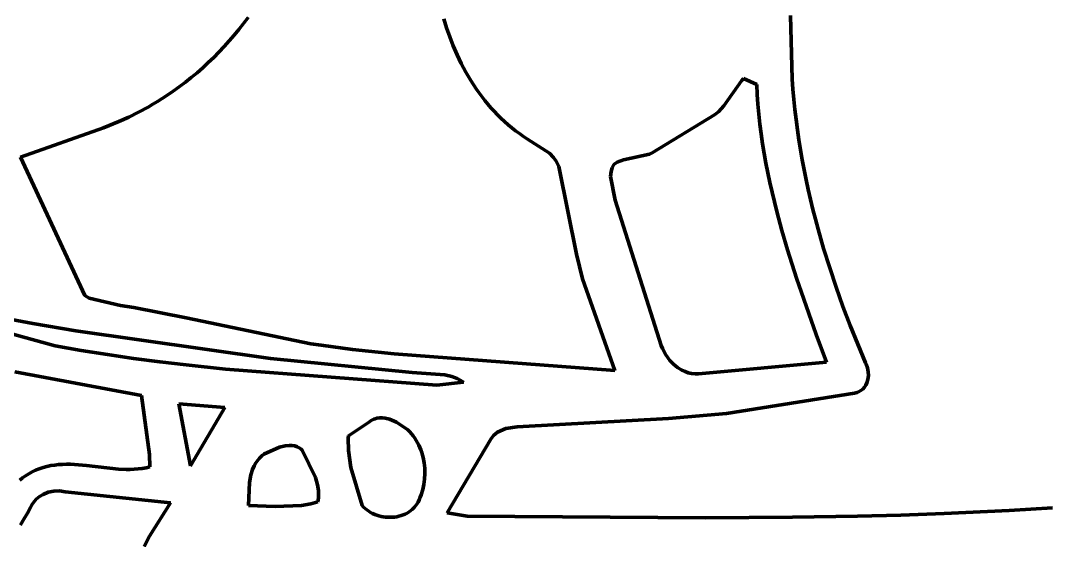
# Model space of a CAD drawing. Header units: millimetres. Extents: x 0 to 14, y 0 to 17.6.
# Drawn here: x 6.058 to 8.891, y 11.961 to 13.397 of the extents above; entities that cross this region are included whole.
import ezdxf

# ---------------------------------------------------------------- set-up
doc = ezdxf.new("R2010")
doc.units = ezdxf.units.MM
doc.layers.add('color#010506ff', color=7, linetype='CONTINUOUS', lineweight=100)
doc.layers.add('color#ffffffff', color=7, linetype='CONTINUOUS', lineweight=100)

msp = doc.modelspace()

# ---------------------------------------------------------------- linework, layer by layer
at = {"layer": 'color#010506ff'}
for p, q in [((6.6865, 13.4054), (6.6739, 13.3887)), ((7.2342, 13.3768), (7.2264, 13.4017)), ((8.1843, 13.4109), (8.1883, 13.2349)), ((6.661, 13.3724), (6.6477, 13.3563)), ((6.6739, 13.3887), (6.661, 13.3724)), ((7.2429, 13.3516), (7.2342, 13.3768)), ((6.6477, 13.3563), (6.6341, 13.3405)), ((7.2526, 13.3267), (7.2429, 13.3516)), ((6.6202, 13.3251), (6.6059, 13.3099)), ((6.6341, 13.3405), (6.6202, 13.3251)), ((7.2633, 13.3021), (7.2526, 13.3267)), ((6.5913, 13.2951), (6.5763, 13.2807)), ((6.6059, 13.3099), (6.5913, 13.2951)), ((7.2749, 13.2779), (7.2633, 13.3021)), ((6.561, 13.2666), (6.5454, 13.2528)), ((6.5763, 13.2807), (6.561, 13.2666)), ((7.2876, 13.2543), (7.2749, 13.2779)), ((6.5294, 13.2395), (6.5131, 13.2265)), ((6.5454, 13.2528), (6.5294, 13.2395)), ((7.3012, 13.2312), (7.2876, 13.2543)), ((7.3158, 13.2087), (7.3012, 13.2312)), ((8.0487, 13.2304), (8.0004, 13.1611)), ((8.0547, 13.2369), (8.0487, 13.2304)), ((8.0909, 13.2204), (8.0547, 13.2369)), ((8.1883, 13.2349), (8.1905, 13.2069)), ((6.4794, 13.2018), (6.462, 13.1901)), ((6.4964, 13.214), (6.4794, 13.2018)), ((6.5131, 13.2265), (6.4964, 13.214)), ((7.3235, 13.1978), (7.3158, 13.2087)), ((8.0923, 13.1929), (8.0909, 13.2204)), ((8.1905, 13.2069), (8.193, 13.1789)), ((6.4493, 13.1816), (6.4365, 13.1733)), ((6.462, 13.1901), (6.4493, 13.1816)), ((7.3315, 13.1871), (7.3235, 13.1978)), ((7.3397, 13.1765), (7.3315, 13.1871)), ((7.3481, 13.1662), (7.3397, 13.1765)), ((8.0942, 13.1655), (8.0923, 13.1929)), ((8.193, 13.1789), (8.196, 13.151)), ((6.4104, 13.1579), (6.3838, 13.1435)), ((6.4235, 13.1655), (6.4104, 13.1579)), ((6.4365, 13.1733), (6.4235, 13.1655)), ((7.3568, 13.1561), (7.3481, 13.1662)), ((7.3658, 13.1462), (7.3568, 13.1561)), ((7.375, 13.1366), (7.3658, 13.1462)), ((8.0004, 13.1611), (7.9852, 13.145)), ((8.0966, 13.1382), (8.0942, 13.1655)), ((8.196, 13.151), (8.1993, 13.1232)), ((6.329, 13.1178), (6.287, 13.1006)), ((6.3566, 13.1302), (6.329, 13.1178)), ((6.3838, 13.1435), (6.3566, 13.1302)), ((7.3845, 13.1272), (7.375, 13.1366)), ((7.3942, 13.1181), (7.3845, 13.1272)), ((7.4042, 13.1093), (7.3942, 13.1181)), ((7.9745, 13.1367), (7.8021, 13.0313)), ((7.9852, 13.145), (7.9745, 13.1367)), ((8.0995, 13.111), (8.0966, 13.1382)), ((8.1993, 13.1232), (8.203, 13.0954)), ((6.287, 13.1006), (6.0581, 13.02)), ((7.4145, 13.1007), (7.4042, 13.1093)), ((7.4251, 13.0925), (7.4145, 13.1007)), ((7.4359, 13.0845), (7.4251, 13.0925)), ((8.103, 13.0838), (8.0995, 13.111)), ((8.203, 13.0954), (8.2072, 13.0677)), ((7.4469, 13.0769), (7.4359, 13.0845)), ((7.4582, 13.0696), (7.4469, 13.0769)), ((7.5183, 13.0307), (7.4582, 13.0696)), ((8.1069, 13.0568), (8.103, 13.0838)), ((8.2072, 13.0677), (8.2116, 13.04)), ((8.1113, 13.0298), (8.1069, 13.0568)), ((8.2116, 13.04), (8.2165, 13.0124)), ((6.0581, 13.02), (6.2351, 12.6372)), ((7.5299, 13.019), (7.5183, 13.0307)), ((7.537, 13.0089), (7.5299, 13.019)), ((7.5409, 13.0015), (7.537, 13.0089)), ((7.7057, 13.0057), (7.6959, 12.9996)), ((7.7233, 13.0126), (7.7057, 13.0057)), ((7.795, 13.0282), (7.7233, 13.0126)), ((7.8021, 13.0313), (7.795, 13.0282)), ((8.1161, 13.0029), (8.1113, 13.0298)), ((8.2165, 13.0124), (8.2217, 12.9849)), ((7.5439, 12.9934), (7.5409, 13.0015)), ((7.545, 12.9891), (7.5439, 12.9934)), ((7.5931, 12.7522), (7.545, 12.9891)), ((7.6887, 12.9799), (7.6873, 12.9662)), ((7.6914, 12.9899), (7.6887, 12.9799)), ((7.6959, 12.9996), (7.6914, 12.9899)), ((8.1213, 12.9761), (8.1161, 13.0029)), ((8.127, 12.9493), (8.1213, 12.9761)), ((8.2217, 12.9849), (8.2273, 12.9574)), ((7.6873, 12.9662), (7.6997, 12.9007)), ((8.133, 12.9227), (8.127, 12.9493)), ((8.2273, 12.9574), (8.2332, 12.93)), ((8.1394, 12.8961), (8.133, 12.9227)), ((8.2332, 12.93), (8.2395, 12.9027)), ((7.6997, 12.9007), (7.8268, 12.4998)), ((8.1461, 12.8695), (8.1394, 12.8961)), ((8.2395, 12.9027), (8.2461, 12.8754)), ((8.1604, 12.8167), (8.1461, 12.8695)), ((8.2461, 12.8754), (8.253, 12.8482)), ((8.253, 12.8482), (8.2602, 12.8212)), ((8.1759, 12.7641), (8.1604, 12.8167)), ((8.2602, 12.8212), (8.2678, 12.7941)), ((8.2678, 12.7941), (8.2756, 12.7672)), ((7.61, 12.6841), (7.5931, 12.7522)), ((8.2009, 12.6857), (8.1759, 12.7641)), ((8.2756, 12.7672), (8.2922, 12.7136)), ((5.3773, 12.712), (6.1534, 12.4989)), ((8.2922, 12.7136), (8.31, 12.6604)), ((7.6987, 12.4303), (7.61, 12.6841)), ((8.2551, 12.5304), (8.2009, 12.6857)), ((6.2351, 12.6372), (6.2474, 12.63)), ((8.31, 12.6604), (8.3288, 12.6075)), ((6.2474, 12.63), (6.3342, 12.6098)), ((6.3342, 12.6098), (6.3707, 12.6041)), ((8.3288, 12.6075), (8.3487, 12.555)), ((6.3707, 12.6041), (6.5157, 12.576)), ((6.0919, 12.5603), (6.0031, 12.5773)), ((6.2108, 12.5402), (6.0919, 12.5603)), ((6.5157, 12.576), (6.8592, 12.5042)), ((8.3487, 12.555), (8.3695, 12.503)), ((6.748, 12.4634), (6.2108, 12.5402)), ((8.2833, 12.4535), (8.2551, 12.5304)), ((6.1534, 12.4989), (6.1894, 12.4923)), ((6.8592, 12.5042), (6.888, 12.5001)), ((6.888, 12.5001), (6.9745, 12.4889)), ((7.8268, 12.4998), (7.8303, 12.491)), ((8.3695, 12.503), (8.3912, 12.4513)), ((6.1894, 12.4923), (6.2254, 12.486)), ((6.2254, 12.486), (6.2977, 12.4743)), ((6.2977, 12.4743), (6.37, 12.4638)), ((6.9745, 12.4889), (7.09, 12.4765)), ((7.09, 12.4765), (7.6987, 12.4303)), ((7.8303, 12.491), (7.8394, 12.4742)), ((7.8394, 12.4742), (7.8509, 12.4586)), ((6.37, 12.4638), (6.4425, 12.4544)), ((6.4425, 12.4544), (6.5152, 12.4459)), ((6.5152, 12.4459), (6.6243, 12.4346)), ((7.1396, 12.4246), (6.748, 12.4634)), ((7.8509, 12.4586), (7.861, 12.4481)), ((7.861, 12.4481), (7.8722, 12.439)), ((7.8722, 12.439), (7.8843, 12.4314)), ((7.9304, 12.421), (8.2833, 12.4535)), ((8.3912, 12.4513), (8.3928, 12.4481)), ((8.3928, 12.4481), (8.3965, 12.4379)), ((8.3965, 12.4379), (8.3986, 12.4273)), ((6.3918, 12.3617), (6.0423, 12.4271)), ((6.6243, 12.4346), (7.2079, 12.3899)), ((7.23, 12.4187), (7.1396, 12.4246)), ((7.2493, 12.4141), (7.23, 12.4187)), ((7.2632, 12.4087), (7.2493, 12.4141)), ((7.2721, 12.4039), (7.2632, 12.4087)), ((7.8843, 12.4314), (7.8929, 12.4274)), ((7.8929, 12.4274), (7.9019, 12.4243)), ((7.9019, 12.4243), (7.9111, 12.4221)), ((7.9111, 12.4221), (7.9206, 12.421)), ((7.9206, 12.421), (7.9304, 12.421)), ((8.3991, 12.4165), (8.3978, 12.406)), ((8.3986, 12.4273), (8.3991, 12.4165)), ((7.2079, 12.3899), (7.2808, 12.3982)), ((7.2808, 12.3982), (7.2721, 12.4039)), ((8.388, 12.3843), (8.3834, 12.3793)), ((8.3918, 12.3899), (8.388, 12.3843)), ((8.3948, 12.3961), (8.3918, 12.3899)), ((8.3978, 12.406), (8.3948, 12.3961)), ((6.4136, 12.1989), (6.3918, 12.3617)), ((8.3608, 12.3681), (8.0076, 12.3122)), ((8.3646, 12.369), (8.3608, 12.3681)), ((8.3683, 12.3702), (8.3646, 12.369)), ((8.3717, 12.3715), (8.3683, 12.3702)), ((8.378, 12.375), (8.3717, 12.3715)), ((8.3834, 12.3793), (8.378, 12.375)), ((6.4951, 12.3384), (6.5268, 12.1674)), ((6.6222, 12.3288), (6.4951, 12.3384)), ((6.5268, 12.1674), (6.6222, 12.3288)), ((7.0338, 12.296), (7.03, 12.2942)), ((7.0376, 12.2974), (7.0338, 12.296)), ((7.0415, 12.2985), (7.0376, 12.2974)), ((7.0493, 12.2998), (7.0415, 12.2985)), ((7.0572, 12.2999), (7.0493, 12.2998)), ((7.0651, 12.299), (7.0572, 12.2999)), ((7.077, 12.296), (7.0651, 12.299)), ((7.0963, 12.2876), (7.077, 12.296)), ((7.8474, 12.2977), (7.4297, 12.2748)), ((8.0076, 12.3122), (7.8474, 12.2977)), ((7.019, 12.2867), (6.9633, 12.2506)), ((7.0226, 12.2896), (7.019, 12.2867)), ((7.0263, 12.2921), (7.0226, 12.2896)), ((7.03, 12.2942), (7.0263, 12.2921)), ((7.1274, 12.2664), (7.0963, 12.2876)), ((7.3981, 12.2705), (7.3746, 12.2602)), ((7.4297, 12.2748), (7.3981, 12.2705)), ((6.9633, 12.2506), (6.9629, 12.2438)), ((6.9629, 12.2438), (6.9633, 12.2098)), ((7.1326, 12.2611), (7.1274, 12.2664)), ((7.1375, 12.2555), (7.1326, 12.2611)), ((7.1422, 12.2498), (7.1375, 12.2555)), ((7.1465, 12.2438), (7.1422, 12.2498)), ((7.1505, 12.2376), (7.1465, 12.2438)), ((7.357, 12.2411), (7.236, 12.0371)), ((7.3638, 12.2509), (7.357, 12.2411)), ((7.3746, 12.2602), (7.3638, 12.2509)), ((6.7728, 12.2192), (6.7299, 12.1991)), ((6.7884, 12.2229), (6.7728, 12.2192)), ((6.8, 12.2239), (6.7884, 12.2229)), ((6.8076, 12.2235), (6.8, 12.2239)), ((6.815, 12.2221), (6.8076, 12.2235)), ((6.8222, 12.2196), (6.815, 12.2221)), ((6.8257, 12.2179), (6.8222, 12.2196)), ((6.8291, 12.2159), (6.8257, 12.2179)), ((6.8324, 12.2136), (6.8291, 12.2159)), ((6.8357, 12.2109), (6.8324, 12.2136)), ((6.8728, 12.1352), (6.8357, 12.2109)), ((7.1541, 12.2312), (7.1505, 12.2376)), ((7.1575, 12.2247), (7.1541, 12.2312)), ((7.1606, 12.218), (7.1575, 12.2247)), ((7.1633, 12.2112), (7.1606, 12.218)), ((7.1658, 12.2042), (7.1633, 12.2112)), ((6.4152, 12.1647), (6.4136, 12.1989)), ((6.7142, 12.1843), (6.708, 12.1759)), ((6.7177, 12.1883), (6.7142, 12.1843)), ((6.7215, 12.1921), (6.7177, 12.1883)), ((6.7256, 12.1957), (6.7215, 12.1921)), ((6.7299, 12.1991), (6.7256, 12.1957)), ((6.9633, 12.2098), (6.9697, 12.1625)), ((7.1679, 12.1971), (7.1658, 12.2042)), ((7.1698, 12.19), (7.1679, 12.1971)), ((7.1725, 12.1754), (7.1698, 12.19)), ((6.0897, 12.1503), (6.0991, 12.1549)), ((6.0991, 12.1549), (6.1096, 12.1592)), ((6.1096, 12.1592), (6.1202, 12.1627)), ((6.1202, 12.1627), (6.1308, 12.1656)), ((6.1308, 12.1656), (6.1415, 12.1678)), ((6.1415, 12.1678), (6.1523, 12.1695)), ((6.1523, 12.1695), (6.1631, 12.1706)), ((6.1631, 12.1706), (6.1739, 12.1713)), ((6.1739, 12.1713), (6.1848, 12.1716)), ((6.1848, 12.1716), (6.1957, 12.1715)), ((6.1957, 12.1715), (6.2067, 12.171)), ((6.2067, 12.171), (6.2397, 12.1682)), ((6.2397, 12.1682), (6.328, 12.1583)), ((6.328, 12.1583), (6.35, 12.1574)), ((6.35, 12.1574), (6.361, 12.1575)), ((6.361, 12.1575), (6.3719, 12.1579)), ((6.3719, 12.1579), (6.3828, 12.1588)), ((6.3828, 12.1588), (6.3936, 12.1602)), ((6.3936, 12.1602), (6.4044, 12.1621)), ((6.4044, 12.1621), (6.4152, 12.1647)), ((6.6986, 12.1575), (6.6938, 12.1425)), ((6.7028, 12.1669), (6.6986, 12.1575)), ((6.708, 12.1759), (6.7028, 12.1669)), ((6.9697, 12.1625), (7.0012, 12.0579)), ((7.1741, 12.1606), (7.1725, 12.1754)), ((7.1745, 12.1457), (7.1741, 12.1606)), ((6.0558, 12.1281), (6.0638, 12.1341)), ((6.0638, 12.1341), (6.0721, 12.1399)), ((6.0721, 12.1399), (6.0807, 12.1453)), ((6.0807, 12.1453), (6.0897, 12.1503)), ((6.6938, 12.1425), (6.6898, 12.1215)), ((6.8782, 12.115), (6.8728, 12.1352)), ((7.1717, 12.1161), (7.1737, 12.1309)), ((7.1737, 12.1309), (7.1745, 12.1457)), ((6.1498, 12.0974), (6.1345, 12.0943)), ((6.1656, 12.0979), (6.1498, 12.0974)), ((6.1813, 12.0956), (6.1656, 12.0979)), ((6.6898, 12.1215), (6.6877, 12.0576)), ((6.8804, 12.0995), (6.8782, 12.115)), ((6.8809, 12.0891), (6.8804, 12.0995)), ((7.1642, 12.0876), (7.1685, 12.1017)), ((7.1685, 12.1017), (7.1717, 12.1161)), ((6.1015, 12.0751), (6.0938, 12.0663)), ((6.1103, 12.0825), (6.1015, 12.0751)), ((6.1202, 12.0885), (6.1103, 12.0825)), ((6.1345, 12.0943), (6.1202, 12.0885)), ((6.4718, 12.0651), (6.1813, 12.0956)), ((6.8789, 12.068), (6.8804, 12.0786)), ((6.8804, 12.0786), (6.8809, 12.0891)), ((7.1556, 12.0674), (7.1588, 12.0739)), ((7.1588, 12.0739), (7.1616, 12.0807)), ((7.1616, 12.0807), (7.1642, 12.0876)), ((6.0858, 12.0523), (6.0768, 12.0362)), ((6.0895, 12.0596), (6.0858, 12.0523)), ((6.0938, 12.0663), (6.0895, 12.0596)), ((6.4143, 11.9734), (6.4718, 12.0651)), ((6.6877, 12.0576), (6.7607, 12.0553)), ((6.7607, 12.0553), (6.8335, 12.0579)), ((6.8335, 12.0579), (6.8596, 12.0626)), ((6.8596, 12.0626), (6.8789, 12.068)), ((7.0012, 12.0579), (7.0053, 12.0535)), ((7.0053, 12.0535), (7.0098, 12.0493)), ((7.0098, 12.0493), (7.0145, 12.0455)), ((7.0145, 12.0455), (7.0195, 12.042)), ((7.0195, 12.042), (7.0247, 12.0388)), ((7.1255, 12.037), (7.1307, 12.0402)), ((7.1307, 12.0402), (7.1356, 12.0437)), ((7.1356, 12.0437), (7.1403, 12.0477)), ((7.1403, 12.0477), (7.1446, 12.052)), ((7.1446, 12.052), (7.1486, 12.0567)), ((7.1486, 12.0567), (7.1523, 12.0618)), ((7.1523, 12.0618), (7.1556, 12.0674)), ((8.6082, 12.0358), (8.7278, 12.0412)), ((8.7278, 12.0412), (8.7876, 12.0443)), ((8.7876, 12.0443), (8.8473, 12.0478)), ((8.8473, 12.0478), (8.9071, 12.0516)), ((6.0674, 12.0203), (6.0577, 12.0047)), ((6.0768, 12.0362), (6.0674, 12.0203)), ((7.0247, 12.0388), (7.0301, 12.036)), ((7.0301, 12.036), (7.0358, 12.0334)), ((7.0358, 12.0334), (7.0416, 12.0312)), ((7.0416, 12.0312), (7.0475, 12.0294)), ((7.0475, 12.0294), (7.0536, 12.0278)), ((7.0536, 12.0278), (7.0597, 12.0266)), ((7.0597, 12.0266), (7.0659, 12.0258)), ((7.0659, 12.0258), (7.0721, 12.0253)), ((7.0721, 12.0253), (7.0783, 12.0252)), ((7.0783, 12.0252), (7.0846, 12.0254)), ((7.0846, 12.0254), (7.0907, 12.0259)), ((7.0907, 12.0259), (7.0969, 12.0269)), ((7.0969, 12.0269), (7.1029, 12.0281)), ((7.1029, 12.0281), (7.1088, 12.0298)), ((7.1088, 12.0298), (7.1145, 12.0318)), ((7.1145, 12.0318), (7.1201, 12.0342)), ((7.1201, 12.0342), (7.1255, 12.037)), ((7.236, 12.0371), (7.2911, 12.028)), ((7.2911, 12.028), (7.9497, 12.0237)), ((7.9497, 12.0237), (8.1893, 12.0253)), ((8.1893, 12.0253), (8.3689, 12.0284)), ((8.3689, 12.0284), (8.4886, 12.0315)), ((8.4886, 12.0315), (8.6082, 12.0358)), ((6.3994, 11.9448), (6.4143, 11.9734))]:
    msp.add_line(p, q, dxfattribs=at)
at = {"layer": 'color#ffffffff'}
for p, q in [((6.6739, 13.3887), (6.6865, 13.4054)), ((7.2264, 13.4017), (7.2342, 13.3768)), ((8.1883, 13.2349), (8.1843, 13.4109)), ((6.6477, 13.3563), (6.661, 13.3724)), ((6.661, 13.3724), (6.6739, 13.3887)), ((7.2342, 13.3768), (7.2429, 13.3516)), ((6.6341, 13.3405), (6.6477, 13.3563)), ((7.2429, 13.3516), (7.2526, 13.3267)), ((6.6059, 13.3099), (6.6202, 13.3251)), ((6.6202, 13.3251), (6.6341, 13.3405)), ((7.2526, 13.3267), (7.2633, 13.3021)), ((6.5763, 13.2807), (6.5913, 13.2951)), ((6.5913, 13.2951), (6.6059, 13.3099)), ((7.2633, 13.3021), (7.2749, 13.2779)), ((6.5454, 13.2528), (6.561, 13.2666)), ((6.561, 13.2666), (6.5763, 13.2807)), ((7.2749, 13.2779), (7.2876, 13.2543)), ((6.5131, 13.2265), (6.5294, 13.2395)), ((6.5294, 13.2395), (6.5454, 13.2528)), ((7.2876, 13.2543), (7.3012, 13.2312)), ((7.3012, 13.2312), (7.3158, 13.2087)), ((8.0004, 13.1611), (8.0487, 13.2304)), ((8.0487, 13.2304), (8.0547, 13.2369)), ((8.0547, 13.2369), (8.0909, 13.2204)), ((8.1905, 13.2069), (8.1883, 13.2349)), ((6.462, 13.1901), (6.4794, 13.2018)), ((6.4794, 13.2018), (6.4964, 13.214)), ((6.4964, 13.214), (6.5131, 13.2265)), ((7.3158, 13.2087), (7.3235, 13.1978)), ((8.0909, 13.2204), (8.0923, 13.1929)), ((8.193, 13.1789), (8.1905, 13.2069)), ((6.4365, 13.1733), (6.4493, 13.1816)), ((6.4493, 13.1816), (6.462, 13.1901)), ((7.3235, 13.1978), (7.3315, 13.1871)), ((7.3315, 13.1871), (7.3397, 13.1765)), ((7.3397, 13.1765), (7.3481, 13.1662)), ((8.0923, 13.1929), (8.0942, 13.1655)), ((8.196, 13.151), (8.193, 13.1789)), ((6.3838, 13.1435), (6.4104, 13.1579)), ((6.4104, 13.1579), (6.4235, 13.1655)), ((6.4235, 13.1655), (6.4365, 13.1733)), ((7.3481, 13.1662), (7.3568, 13.1561)), ((7.3568, 13.1561), (7.3658, 13.1462)), ((7.3658, 13.1462), (7.375, 13.1366)), ((7.9852, 13.145), (8.0004, 13.1611)), ((8.0942, 13.1655), (8.0966, 13.1382)), ((8.1993, 13.1232), (8.196, 13.151)), ((6.287, 13.1006), (6.329, 13.1178)), ((6.329, 13.1178), (6.3566, 13.1302)), ((6.3566, 13.1302), (6.3838, 13.1435)), ((7.375, 13.1366), (7.3845, 13.1272)), ((7.3845, 13.1272), (7.3942, 13.1181)), ((7.3942, 13.1181), (7.4042, 13.1093)), ((7.8021, 13.0313), (7.9745, 13.1367)), ((7.9745, 13.1367), (7.9852, 13.145)), ((8.0966, 13.1382), (8.0995, 13.111)), ((8.203, 13.0954), (8.1993, 13.1232)), ((6.0581, 13.02), (6.287, 13.1006)), ((7.4042, 13.1093), (7.4145, 13.1007)), ((7.4145, 13.1007), (7.4251, 13.0925)), ((7.4251, 13.0925), (7.4359, 13.0845)), ((8.0995, 13.111), (8.103, 13.0838)), ((8.2072, 13.0677), (8.203, 13.0954)), ((7.4359, 13.0845), (7.4469, 13.0769)), ((7.4469, 13.0769), (7.4582, 13.0696)), ((7.4582, 13.0696), (7.5183, 13.0307)), ((8.103, 13.0838), (8.1069, 13.0568)), ((8.2116, 13.04), (8.2072, 13.0677)), ((8.1069, 13.0568), (8.1113, 13.0298)), ((8.2165, 13.0124), (8.2116, 13.04)), ((6.2351, 12.6372), (6.0581, 13.02)), ((7.5183, 13.0307), (7.5299, 13.019)), ((7.5299, 13.019), (7.537, 13.0089)), ((7.537, 13.0089), (7.5409, 13.0015)), ((7.6959, 12.9996), (7.7057, 13.0057)), ((7.7057, 13.0057), (7.7233, 13.0126)), ((7.7233, 13.0126), (7.795, 13.0282)), ((7.795, 13.0282), (7.8021, 13.0313)), ((8.1113, 13.0298), (8.1161, 13.0029)), ((8.2217, 12.9849), (8.2165, 13.0124)), ((7.5409, 13.0015), (7.5439, 12.9934)), ((7.5439, 12.9934), (7.545, 12.9891)), ((7.545, 12.9891), (7.5931, 12.7522)), ((7.6873, 12.9662), (7.6887, 12.9799)), ((7.6887, 12.9799), (7.6914, 12.9899)), ((7.6914, 12.9899), (7.6959, 12.9996)), ((8.1161, 13.0029), (8.1213, 12.9761)), ((8.1213, 12.9761), (8.127, 12.9493)), ((8.2273, 12.9574), (8.2217, 12.9849)), ((7.6997, 12.9007), (7.6873, 12.9662)), ((8.127, 12.9493), (8.133, 12.9227)), ((8.2332, 12.93), (8.2273, 12.9574)), ((8.133, 12.9227), (8.1394, 12.8961)), ((8.2395, 12.9027), (8.2332, 12.93)), ((7.8268, 12.4998), (7.6997, 12.9007)), ((8.1394, 12.8961), (8.1461, 12.8695)), ((8.2461, 12.8754), (8.2395, 12.9027)), ((8.1461, 12.8695), (8.1604, 12.8167)), ((8.253, 12.8482), (8.2461, 12.8754)), ((8.2602, 12.8212), (8.253, 12.8482)), ((8.1604, 12.8167), (8.1759, 12.7641)), ((8.2678, 12.7941), (8.2602, 12.8212)), ((8.2756, 12.7672), (8.2678, 12.7941)), ((7.5931, 12.7522), (7.61, 12.6841)), ((8.1759, 12.7641), (8.2009, 12.6857)), ((8.2922, 12.7136), (8.2756, 12.7672)), ((6.1534, 12.4989), (5.3773, 12.712)), ((8.31, 12.6604), (8.2922, 12.7136)), ((7.61, 12.6841), (7.6987, 12.4303)), ((8.2009, 12.6857), (8.2551, 12.5304)), ((6.2474, 12.63), (6.2351, 12.6372)), ((8.3288, 12.6075), (8.31, 12.6604)), ((6.3342, 12.6098), (6.2474, 12.63)), ((6.3707, 12.6041), (6.3342, 12.6098)), ((8.3487, 12.555), (8.3288, 12.6075)), ((6.5157, 12.576), (6.3707, 12.6041)), ((6.0031, 12.5773), (6.0919, 12.5603)), ((6.0919, 12.5603), (6.2108, 12.5402)), ((6.8592, 12.5042), (6.5157, 12.576)), ((8.3695, 12.503), (8.3487, 12.555)), ((6.2108, 12.5402), (6.748, 12.4634)), ((8.2551, 12.5304), (8.2833, 12.4535)), ((6.1894, 12.4923), (6.1534, 12.4989)), ((6.888, 12.5001), (6.8592, 12.5042)), ((6.9745, 12.4889), (6.888, 12.5001)), ((7.8303, 12.491), (7.8268, 12.4998)), ((8.3912, 12.4513), (8.3695, 12.503)), ((6.2254, 12.486), (6.1894, 12.4923)), ((6.2977, 12.4743), (6.2254, 12.486)), ((6.37, 12.4638), (6.2977, 12.4743)), ((7.09, 12.4765), (6.9745, 12.4889)), ((7.6987, 12.4303), (7.09, 12.4765)), ((7.8394, 12.4742), (7.8303, 12.491)), ((7.8509, 12.4586), (7.8394, 12.4742)), ((6.4425, 12.4544), (6.37, 12.4638)), ((6.5152, 12.4459), (6.4425, 12.4544)), ((6.6243, 12.4346), (6.5152, 12.4459)), ((6.748, 12.4634), (7.1396, 12.4246)), ((7.861, 12.4481), (7.8509, 12.4586)), ((7.8722, 12.439), (7.861, 12.4481)), ((7.8843, 12.4314), (7.8722, 12.439)), ((8.2833, 12.4535), (7.9304, 12.421)), ((8.3928, 12.4481), (8.3912, 12.4513)), ((8.3965, 12.4379), (8.3928, 12.4481)), ((8.3986, 12.4273), (8.3965, 12.4379)), ((6.0423, 12.4271), (6.3918, 12.3617)), ((7.2079, 12.3899), (6.6243, 12.4346)), ((7.1396, 12.4246), (7.23, 12.4187)), ((7.23, 12.4187), (7.2493, 12.4141)), ((7.2493, 12.4141), (7.2632, 12.4087)), ((7.2632, 12.4087), (7.2721, 12.4039)), ((7.8929, 12.4274), (7.8843, 12.4314)), ((7.9019, 12.4243), (7.8929, 12.4274)), ((7.9111, 12.4221), (7.9019, 12.4243)), ((7.9206, 12.421), (7.9111, 12.4221)), ((7.9304, 12.421), (7.9206, 12.421)), ((8.3978, 12.406), (8.3991, 12.4165)), ((8.3991, 12.4165), (8.3986, 12.4273)), ((7.2808, 12.3982), (7.2079, 12.3899)), ((7.2721, 12.4039), (7.2808, 12.3982)), ((8.3834, 12.3793), (8.388, 12.3843)), ((8.388, 12.3843), (8.3918, 12.3899)), ((8.3918, 12.3899), (8.3948, 12.3961)), ((8.3948, 12.3961), (8.3978, 12.406)), ((6.3918, 12.3617), (6.4136, 12.1989)), ((8.0076, 12.3122), (8.3608, 12.3681)), ((8.3608, 12.3681), (8.3646, 12.369)), ((8.3646, 12.369), (8.3683, 12.3702)), ((8.3683, 12.3702), (8.3717, 12.3715)), ((8.3717, 12.3715), (8.378, 12.375)), ((8.378, 12.375), (8.3834, 12.3793)), ((6.4951, 12.3384), (6.6222, 12.3288)), ((6.5268, 12.1674), (6.4951, 12.3384)), ((6.6222, 12.3288), (6.5268, 12.1674)), ((7.03, 12.2942), (7.0338, 12.296)), ((7.0338, 12.296), (7.0376, 12.2974)), ((7.0376, 12.2974), (7.0415, 12.2985)), ((7.0415, 12.2985), (7.0493, 12.2998)), ((7.0493, 12.2998), (7.0572, 12.2999)), ((7.0572, 12.2999), (7.0651, 12.299)), ((7.0651, 12.299), (7.077, 12.296)), ((7.077, 12.296), (7.0963, 12.2876)), ((7.4297, 12.2748), (7.8474, 12.2977)), ((7.8474, 12.2977), (8.0076, 12.3122)), ((6.9633, 12.2506), (7.019, 12.2867)), ((7.019, 12.2867), (7.0226, 12.2896)), ((7.0226, 12.2896), (7.0263, 12.2921)), ((7.0263, 12.2921), (7.03, 12.2942)), ((7.0963, 12.2876), (7.1274, 12.2664)), ((7.3746, 12.2602), (7.3981, 12.2705)), ((7.3981, 12.2705), (7.4297, 12.2748)), ((6.9629, 12.2438), (6.9633, 12.2506)), ((6.9633, 12.2098), (6.9629, 12.2438)), ((7.1274, 12.2664), (7.1326, 12.2611)), ((7.1326, 12.2611), (7.1375, 12.2555)), ((7.1375, 12.2555), (7.1422, 12.2498)), ((7.1422, 12.2498), (7.1465, 12.2438)), ((7.1465, 12.2438), (7.1505, 12.2376)), ((7.236, 12.0371), (7.357, 12.2411)), ((7.357, 12.2411), (7.3638, 12.2509)), ((7.3638, 12.2509), (7.3746, 12.2602)), ((6.7299, 12.1991), (6.7728, 12.2192)), ((6.7728, 12.2192), (6.7884, 12.2229)), ((6.7884, 12.2229), (6.8, 12.2239)), ((6.8, 12.2239), (6.8076, 12.2235)), ((6.8076, 12.2235), (6.815, 12.2221)), ((6.815, 12.2221), (6.8222, 12.2196)), ((6.8222, 12.2196), (6.8257, 12.2179)), ((6.8257, 12.2179), (6.8291, 12.2159)), ((6.8291, 12.2159), (6.8324, 12.2136)), ((6.8324, 12.2136), (6.8357, 12.2109)), ((6.8357, 12.2109), (6.8728, 12.1352)), ((7.1505, 12.2376), (7.1541, 12.2312)), ((7.1541, 12.2312), (7.1575, 12.2247)), ((7.1575, 12.2247), (7.1606, 12.218)), ((7.1606, 12.218), (7.1633, 12.2112)), ((7.1633, 12.2112), (7.1658, 12.2042)), ((6.4136, 12.1989), (6.4152, 12.1647)), ((6.708, 12.1759), (6.7142, 12.1843)), ((6.7142, 12.1843), (6.7177, 12.1883)), ((6.7177, 12.1883), (6.7215, 12.1921)), ((6.7215, 12.1921), (6.7256, 12.1957)), ((6.7256, 12.1957), (6.7299, 12.1991)), ((6.9697, 12.1625), (6.9633, 12.2098)), ((7.1658, 12.2042), (7.1679, 12.1971)), ((7.1679, 12.1971), (7.1698, 12.19)), ((7.1698, 12.19), (7.1725, 12.1754)), ((6.0991, 12.1549), (6.0897, 12.1503)), ((6.1096, 12.1592), (6.0991, 12.1549)), ((6.1202, 12.1627), (6.1096, 12.1592)), ((6.1308, 12.1656), (6.1202, 12.1627)), ((6.1415, 12.1678), (6.1308, 12.1656)), ((6.1523, 12.1695), (6.1415, 12.1678)), ((6.1631, 12.1706), (6.1523, 12.1695)), ((6.1739, 12.1713), (6.1631, 12.1706)), ((6.1848, 12.1716), (6.1739, 12.1713)), ((6.1957, 12.1715), (6.1848, 12.1716)), ((6.2067, 12.171), (6.1957, 12.1715)), ((6.2397, 12.1682), (6.2067, 12.171)), ((6.328, 12.1583), (6.2397, 12.1682)), ((6.35, 12.1574), (6.328, 12.1583)), ((6.361, 12.1575), (6.35, 12.1574)), ((6.3719, 12.1579), (6.361, 12.1575)), ((6.3828, 12.1588), (6.3719, 12.1579)), ((6.3936, 12.1602), (6.3828, 12.1588)), ((6.4044, 12.1621), (6.3936, 12.1602)), ((6.4152, 12.1647), (6.4044, 12.1621)), ((6.6938, 12.1425), (6.6986, 12.1575)), ((6.6986, 12.1575), (6.7028, 12.1669)), ((6.7028, 12.1669), (6.708, 12.1759)), ((7.0012, 12.0579), (6.9697, 12.1625)), ((7.1725, 12.1754), (7.1741, 12.1606)), ((7.1741, 12.1606), (7.1745, 12.1457)), ((6.0638, 12.1341), (6.0558, 12.1281)), ((6.0721, 12.1399), (6.0638, 12.1341)), ((6.0807, 12.1453), (6.0721, 12.1399)), ((6.0897, 12.1503), (6.0807, 12.1453)), ((6.6898, 12.1215), (6.6938, 12.1425)), ((6.8728, 12.1352), (6.8782, 12.115)), ((7.1737, 12.1309), (7.1717, 12.1161)), ((7.1745, 12.1457), (7.1737, 12.1309)), ((6.1345, 12.0943), (6.1498, 12.0974)), ((6.1498, 12.0974), (6.1656, 12.0979)), ((6.1656, 12.0979), (6.1813, 12.0956)), ((6.6877, 12.0576), (6.6898, 12.1215)), ((6.8782, 12.115), (6.8804, 12.0995)), ((6.8804, 12.0995), (6.8809, 12.0891)), ((7.1685, 12.1017), (7.1642, 12.0876)), ((7.1717, 12.1161), (7.1685, 12.1017)), ((6.0938, 12.0663), (6.1015, 12.0751)), ((6.1015, 12.0751), (6.1103, 12.0825)), ((6.1103, 12.0825), (6.1202, 12.0885)), ((6.1202, 12.0885), (6.1345, 12.0943)), ((6.1813, 12.0956), (6.4718, 12.0651)), ((6.8804, 12.0786), (6.8789, 12.068)), ((6.8809, 12.0891), (6.8804, 12.0786)), ((7.1588, 12.0739), (7.1556, 12.0674)), ((7.1616, 12.0807), (7.1588, 12.0739)), ((7.1642, 12.0876), (7.1616, 12.0807)), ((6.0768, 12.0362), (6.0858, 12.0523)), ((6.0858, 12.0523), (6.0895, 12.0596)), ((6.0895, 12.0596), (6.0938, 12.0663)), ((6.4718, 12.0651), (6.4143, 11.9734)), ((6.7607, 12.0553), (6.6877, 12.0576)), ((6.8335, 12.0579), (6.7607, 12.0553)), ((6.8596, 12.0626), (6.8335, 12.0579)), ((6.8789, 12.068), (6.8596, 12.0626)), ((7.0053, 12.0535), (7.0012, 12.0579)), ((7.0098, 12.0493), (7.0053, 12.0535)), ((7.0145, 12.0455), (7.0098, 12.0493)), ((7.0195, 12.042), (7.0145, 12.0455)), ((7.0247, 12.0388), (7.0195, 12.042)), ((7.1307, 12.0402), (7.1255, 12.037)), ((7.1356, 12.0437), (7.1307, 12.0402)), ((7.1403, 12.0477), (7.1356, 12.0437)), ((7.1446, 12.052), (7.1403, 12.0477)), ((7.1486, 12.0567), (7.1446, 12.052)), ((7.1523, 12.0618), (7.1486, 12.0567)), ((7.1556, 12.0674), (7.1523, 12.0618)), ((8.7278, 12.0412), (8.6082, 12.0358)), ((8.7876, 12.0443), (8.7278, 12.0412)), ((8.8473, 12.0478), (8.7876, 12.0443)), ((8.9071, 12.0516), (8.8473, 12.0478)), ((6.0577, 12.0047), (6.0674, 12.0203)), ((6.0674, 12.0203), (6.0768, 12.0362)), ((7.0301, 12.036), (7.0247, 12.0388)), ((7.0358, 12.0334), (7.0301, 12.036)), ((7.0416, 12.0312), (7.0358, 12.0334)), ((7.0475, 12.0294), (7.0416, 12.0312)), ((7.0536, 12.0278), (7.0475, 12.0294)), ((7.0597, 12.0266), (7.0536, 12.0278)), ((7.0659, 12.0258), (7.0597, 12.0266)), ((7.0721, 12.0253), (7.0659, 12.0258)), ((7.0783, 12.0252), (7.0721, 12.0253)), ((7.0846, 12.0254), (7.0783, 12.0252)), ((7.0907, 12.0259), (7.0846, 12.0254)), ((7.0969, 12.0269), (7.0907, 12.0259)), ((7.1029, 12.0281), (7.0969, 12.0269)), ((7.1088, 12.0298), (7.1029, 12.0281)), ((7.1145, 12.0318), (7.1088, 12.0298)), ((7.1201, 12.0342), (7.1145, 12.0318)), ((7.1255, 12.037), (7.1201, 12.0342)), ((7.2911, 12.028), (7.236, 12.0371)), ((7.9497, 12.0237), (7.2911, 12.028)), ((8.1893, 12.0253), (7.9497, 12.0237)), ((8.3689, 12.0284), (8.1893, 12.0253)), ((8.4886, 12.0315), (8.3689, 12.0284)), ((8.6082, 12.0358), (8.4886, 12.0315)), ((6.4143, 11.9734), (6.3994, 11.9448))]:
    msp.add_line(p, q, dxfattribs=at)

doc.saveas('drawing.dxf')
